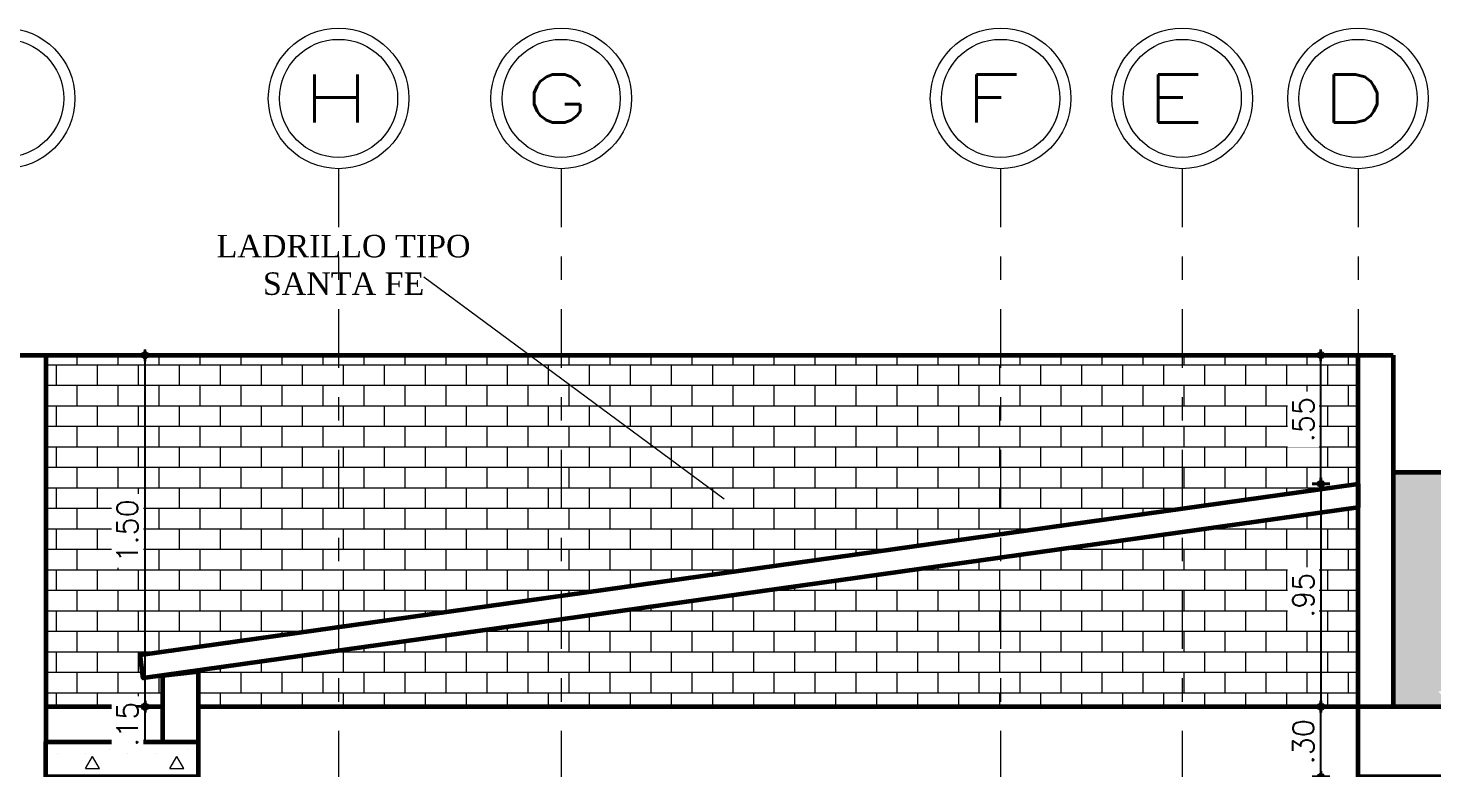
# Model space of a CAD drawing. Header units: metres. Extents: x -50 to 76, y -61 to 14.
# Drawn here: x 27.53 to 33.52, y -48.01 to -44.85 of the extents above; entities that cross this region are included whole.
import ezdxf

# ---------------------------------------------------------------- set-up
doc = ezdxf.new("R2010")
doc.units = ezdxf.units.M
doc.header["$MEASUREMENT"] = 0
doc.set_wipeout_variables(frame=1)
for name, pattern in [('CENTERX2', [4, 2.5, -0.5, 0.5, -0.5]), ('DASHDOT2', [0.5, 0.25, -0.125, 0, -0.125]), ('Wipeout_Contour', [1, 0, -1])]:
    doc.linetypes.add(name, pattern=pattern)
for name, color, linetype, lineweight in [('1 ACHURADO PLACAS', 45, 'Continuous', 15), ('1 CALCAS', 255, 'Continuous', 60), ('1 NIVELES', 145, 'Continuous', 18), ('_TXT1', 7, 'Continuous', 0), ('achurados', 251, 'Continuous', 0), ('COTAS', 251, 'Continuous', 35), ('EJES', 251, 'CENTERX2', 0), ('F-PLANO 3', 81, 'Continuous', 20)]:
    doc.layers.add(name, color=color, linetype=linetype, lineweight=lineweight)
doc.layers.add('Nuevo_Estructura - Carga', color=7, linetype='Continuous')
doc.layers.add('TEXT', color=4, linetype='Continuous')
for name, color, linetype, lineweight, true_color in [('Nuevo_Estructura - Carga_Pluma_Nº__169', 7, 'Continuous', 13, 0x68b353), ('Nuevo_Estructura - Carga_Pluma_Nº__29', 7, 'Continuous', 35, 0x3dad99), ('Nuevo_Estructura - Carga_Pluma_Nº__89', 7, 'Continuous', 20, 0x71cebe)]:
    doc.layers.add(name, color=color, linetype=linetype, lineweight=lineweight, true_color=true_color)
doc.styles.add('ARIAL', font='CENTURY.TTF')
doc.styles.add('cotas', font='romans.shx')
doc.styles.add('ROMANS', font='romans', dxfattribs={"width": 0.7})
doc.dimstyles.new('COT-50', dxfattribs={"dimscale": 0.5, "dimtxt": 0.18, "dimasz": 0.05, "dimexe": 0.08, "dimexo": 0.1, "dimgap": 0.06, "dimtad": 1, "dimzin": 4, "dimdsep": 46, "dimtxsty": 'cotas', "dimblk1": 'COTA', "dimblk2": 'COTA', "dimsah": 1, "dimcen": 0.09, "dimse1": 1, "dimse2": 1, "dimclrd": 256, "dimclre": 253, "dimclrt": 14, "dimadec": 0, "dimazin": 0, "dimtfac": 1, "dimtix": 1, "dimtmove": 0, "dimatfit": 3, "dimldrblk": 'COTA', "dimfxl": 1, "dimtfill": 1, "dimtfillclr": 256, "dimtolj": 1, "dimtzin": 12, "dimarcsym": 0})

# ---------------------------------------------------------------- blocks, each defined once
blk = doc.blocks.new('*D887')
at = {"layer": 'COTAS', "lineweight": -2, "transparency": 16777216}
blk.add_line((28.0278, -47.8969), (28.0278, -47.7469), dxfattribs=at)
at = {"layer": 'Defpoints', "color": 0, "transparency": 16777216}
for p in [(27.6039, -47.7469), (27.6039, -47.8969)]:
    blk.add_point(p, dxfattribs=at)
at = {"layer": 'COTAS', "color": 14, "transparency": 16777216, "insert": (27.9528, -47.8219), "char_height": 0.09, "attachment_point": 5, "rotation": 90, "style": 'cotas', "bg_fill": 3, "box_fill_scale": 1.25, "bg_fill_color": 256, "bg_fill_true_color": 13158600, "bg_fill_transparency": 0}
blk.add_mtext('\\A1;.15', dxfattribs=at)
at = {"layer": 'Defpoints', "color": 0, "transparency": 16777216}
blk.add_point((28.0278, -47.7469), dxfattribs=at)
blk = doc.blocks.new('COTA')
for p, q in [((-1, 0), (1, 0)), ((0, 1.5), (0, -1.5))]:
    blk.add_line(p, q)
blk.add_circle((0, 0), 0.5)
blk = doc.blocks.new('*D888')
at = {"layer": 'COTAS', "lineweight": -2, "transparency": 16777216}
blk.add_line((28.0278, -47.7219), (28.0278, -46.2719), dxfattribs=at)
at = {"layer": 'Defpoints', "color": 0, "transparency": 16777216}
for p in [(27.6039, -46.2469), (28.0278, -46.2469), (27.6039, -47.7469)]:
    blk.add_point(p, dxfattribs=at)
at = {"layer": 'COTAS', "lineweight": -2, "transparency": 16777216, "xscale": 0.025, "yscale": 0.025, "zscale": 0.025}
for p, rotation in [((28.0278, -46.2469), 90), ((28.0278, -47.7469), 270)]:
    blk.add_blockref('COTA', p, dxfattribs=dict(at, rotation=rotation))
at = {"layer": 'COTAS', "color": 14, "transparency": 16777216, "insert": (27.9528, -46.9969), "char_height": 0.09, "attachment_point": 5, "rotation": 90, "style": 'cotas', "bg_fill": 3, "box_fill_scale": 1.25, "bg_fill_color": 256, "bg_fill_true_color": 13158600, "bg_fill_transparency": 0}
blk.add_mtext('\\A1;1.50', dxfattribs=at)
blk = doc.blocks.new('*D891')
at = {"layer": 'COTAS', "lineweight": -2, "transparency": 16777216}
blk.add_line((33.0456, -48.0219), (33.0456, -47.7719), dxfattribs=at)
at = {"layer": 'Defpoints', "color": 0, "transparency": 16777216}
for p in [(33.0456, -47.7469), (35.6442, -47.7469), (35.6442, -48.0469)]:
    blk.add_point(p, dxfattribs=at)
at = {"layer": 'COTAS', "lineweight": -2, "transparency": 16777216, "xscale": 0.025, "yscale": 0.025, "zscale": 0.025}
for p, rotation in [((33.0456, -47.7469), 90), ((33.0456, -48.0469), 270)]:
    blk.add_blockref('COTA', p, dxfattribs=dict(at, rotation=rotation))
at = {"layer": 'COTAS', "color": 14, "transparency": 16777216, "insert": (32.9706, -47.8969), "char_height": 0.09, "attachment_point": 5, "rotation": 90, "style": 'cotas', "bg_fill": 3, "box_fill_scale": 1.25, "bg_fill_color": 256, "bg_fill_true_color": 13158600, "bg_fill_transparency": 0}
blk.add_mtext('\\A1;.30', dxfattribs=at)
blk = doc.blocks.new('*D892')
at = {"layer": 'COTAS', "lineweight": -2, "transparency": 16777216}
blk.add_line((33.0456, -46.8209), (33.0456, -47.7219), dxfattribs=at)
at = {"layer": 'Defpoints', "color": 0, "transparency": 16777216}
for p in [(33.2039, -46.7959), (33.0456, -47.7469), (33.2039, -47.7469)]:
    blk.add_point(p, dxfattribs=at)
at = {"layer": 'COTAS', "lineweight": -2, "transparency": 16777216, "xscale": 0.025, "yscale": 0.025, "zscale": 0.025}
for p, rotation in [((33.0456, -46.7959), 90), ((33.0456, -47.7469), 270)]:
    blk.add_blockref('COTA', p, dxfattribs=dict(at, rotation=rotation))
at = {"layer": 'COTAS', "color": 14, "transparency": 16777216, "insert": (32.9706, -47.2714), "char_height": 0.09, "attachment_point": 5, "rotation": 90, "style": 'cotas', "bg_fill": 3, "box_fill_scale": 1.25, "bg_fill_color": 256, "bg_fill_true_color": 13158600, "bg_fill_transparency": 0}
blk.add_mtext('\\A1;.95', dxfattribs=at)
blk = doc.blocks.new('*D893')
at = {"layer": 'COTAS', "lineweight": -2, "transparency": 16777216}
blk.add_line((33.0456, -46.7709), (33.0456, -46.2719), dxfattribs=at)
at = {"layer": 'Defpoints', "color": 0, "transparency": 16777216}
for p in [(33.0456, -46.2469), (33.2039, -46.2469), (33.2039, -46.7959)]:
    blk.add_point(p, dxfattribs=at)
at = {"layer": 'COTAS', "lineweight": -2, "transparency": 16777216, "xscale": 0.025, "yscale": 0.025, "zscale": 0.025}
for p, rotation in [((33.0456, -46.2469), 90), ((33.0456, -46.7959), 270)]:
    blk.add_blockref('COTA', p, dxfattribs=dict(at, rotation=rotation))
at = {"layer": 'COTAS', "color": 14, "transparency": 16777216, "insert": (32.9706, -46.5214), "char_height": 0.09, "attachment_point": 5, "rotation": 90, "style": 'cotas', "bg_fill": 3, "box_fill_scale": 1.25, "bg_fill_color": 256, "bg_fill_true_color": 13158600, "bg_fill_transparency": 0}
blk.add_mtext('\\A1;.55', dxfattribs=at)
blk = doc.blocks.new('*D897')
at = {"layer": 'COTAS', "lineweight": -2, "transparency": 16777216}
blk.add_line((35.9745, -47.7219), (35.9745, -46.7719), dxfattribs=at)
at = {"layer": 'Defpoints', "color": 0, "transparency": 16777216}
for p in [(33.3539, -46.7469), (35.9745, -46.7469), (35.6442, -47.7469)]:
    blk.add_point(p, dxfattribs=at)
at = {"layer": 'COTAS', "lineweight": -2, "transparency": 16777216, "xscale": 0.025, "yscale": 0.025, "zscale": 0.025}
for p, rotation in [((35.9745, -46.7469), 90), ((35.9745, -47.7469), 270)]:
    blk.add_blockref('COTA', p, dxfattribs=dict(at, rotation=rotation))
at = {"layer": 'COTAS', "color": 14, "transparency": 16777216, "insert": (35.8995, -47.2469), "char_height": 0.09, "attachment_point": 5, "rotation": 90, "style": 'cotas', "bg_fill": 3, "box_fill_scale": 1.25, "bg_fill_color": 256, "bg_fill_true_color": 13158600, "bg_fill_transparency": 0}
blk.add_mtext('\\A1;1.00', dxfattribs=at)

msp = doc.modelspace()

# ---------------------------------------------------------------- hatches: boundary and pattern name
at = {"layer": 'Nuevo_Estructura - Carga_Pluma_Nº__169', "linetype": 'Continuous', "lineweight": 13, "true_color": 0x68b353}
h = msp.add_hatch(dxfattribs=at)
h.set_pattern_fill('HORMIGÓN_ARMADO', color=85, style=0, pattern_type=2)
h.set_pattern_definition([(0, (28.8539, -54.24685), (0, 0.62354), [0.06, -0.3]), (0, (29.0339, -53.9351), (0, 0.62354), [0.06, -0.3]), (60, (28.8539, -54.24685), (-0.54, 0.31177), [0.06, -0.3]), (60, (29.2139, -54.24685), (-0.54, 0.31177), [0.06, -0.3]), (120, (28.9139, -54.24685), (0.54, 0.31177), [0.06, -0.3]), (120, (29.2739, -54.24685), (0.54, 0.31177), [0.06, -0.3]), (0, (28.85388, -54.18685), (0, 0.12), [0, -0.12, 0, -0.18]), (45, (28.91388, -54.18685), (-0.0848528, 0.0848528), [0, -0.09, 0, -0.15])])
h.paths.add_polyline_path([(35.6442, -48.0469), (35.6442, -47.7469), (33.2039, -47.7469), (33.2039, -48.0469)])

# ---------------------------------------------------------------- linework, layer by layer
at = {"layer": '1 ACHURADO PLACAS'}
for p, q in [((27.6539, -47.9469), (27.6539, -47.9469)), ((27.7739, -47.9469), (27.7739, -47.9469)), ((27.8744, -47.929), (27.8744, -47.929)), ((27.9539, -47.9469), (27.9539, -47.9469)), ((28.0739, -47.9469), (28.0739, -47.9469)), ((28.2138, -47.929), (28.2138, -47.929)), ((28.2539, -47.9469), (28.2539, -47.9469)), ((27.7739, -48.0115), (27.8039, -47.9595)), ((27.7739, -48.0115), (27.8339, -48.0115)), ((27.8339, -48.0115), (27.8039, -47.9595)), ((27.8108, -47.9926), (27.8108, -47.9926)), ((28.1339, -48.0115), (28.1639, -47.9595)), ((28.1339, -48.0115), (28.1939, -48.0115)), ((28.1502, -47.9926), (28.1502, -47.9926)), ((28.1939, -48.0115), (28.1639, -47.9595))]:
    msp.add_line(p, q, dxfattribs=at)
at = {"layer": '1 CALCAS'}
for p, q in [((27.6039, -46.2469), (33.2039, -46.2469)), ((33.2039, -46.2469), (33.3539, -46.2469))]:
    msp.add_line(p, q, dxfattribs=at)
msp.add_lwpolyline([(33.2039, -46.7959), (33.2039, -46.8969), (28.0203, -47.6254), (28.0064, -47.5263), (33.2039, -46.7959)], dxfattribs=at)
at = {"layer": '1 NIVELES'}
msp.add_line((29.2181, -45.9117), (30.4991, -46.8604), dxfattribs=at)
at = {"layer": 'achurados', "color": 251, "linetype": 'ByBlock'}
for centre in [(27.4289, -45.1507), (28.8539, -45.1507), (29.8039, -45.1507), (31.6789, -45.1507), (32.4539, -45.1507), (33.2039, -45.1507)]:
    msp.add_circle(centre, 0.3, dxfattribs=at)
at = {"layer": 'EJES', "linetype": 'DASHDOT2'}
for p, q in [((28.8539, -45.4507), (28.8539, -55.6003)), ((29.8039, -45.4507), (29.8039, -55.6003)), ((31.6789, -45.4507), (31.6789, -55.6003)), ((32.4539, -45.4507), (32.4539, -55.6003))]:
    msp.add_line(p, q, dxfattribs=at)
at = {"layer": 'F-PLANO 3', "color": 1, "linetype": 'ByBlock'}
for centre in [(27.4289, -45.1507), (28.8539, -45.1507), (29.8039, -45.1507), (31.6789, -45.1507), (32.4539, -45.1507), (33.2039, -45.1507)]:
    msp.add_circle(centre, 0.252, dxfattribs=at)

# ---------------------------------------------------------------- texts
at = {"layer": '_TXT1', "style": 'ROMANS', "width": 1.5}
for s, p in [('H', (28.6988, -45.2536)), ('G', (29.6488, -45.2536)), ('F', (31.5238, -45.2536)), ('E', (32.2988, -45.2536)), ('D', (33.0488, -45.2536))]:
    msp.add_text(s, height=0.2042, dxfattribs=at).set_placement(p)
at = {"layer": 'TEXT', "insert": (28.8751, -45.7333), "char_height": 0.096, "width": 1.681384, "attachment_point": 2, "style": 'ARIAL'}
msp.add_mtext('LADRILLO TIPO \\PSANTA FE ', dxfattribs=at)

# ---------------------------------------------------------------- wipeouts: each hides what was drawn before it
at = {"color": 254, "linetype": 'Wipeout_Contour', "lineweight": 0, "ltscale": 26.120418}
msp.add_wipeout([(27.6039, -47.7469), (27.6039, -47.8969), (28.1039, -47.8969), (28.1039, -47.7469)], dxfattribs=at).dxf.layer = 'Nuevo_Estructura - Carga'

# ---------------------------------------------------------------- next in the draw order: linework, layer by layer
at = {"layer": '1 ACHURADO PLACAS'}
for p, q in [((27.7259, -47.9077), (27.7259, -47.9077)), ((28.0654, -47.9077), (28.0654, -47.9077))]:
    msp.add_line(p, q, dxfattribs=at)
at = {"layer": '1 CALCAS'}
msp.add_line((27.6039, -47.7469), (28.1039, -47.7469), dxfattribs=at)
for points in [[(27.4539, -47.7469), (27.4539, -46.2469), (27.6039, -46.2469), (27.6039, -47.8969)], [(28.1039, -47.8969), (28.1039, -47.6136), (28.2539, -47.5969), (28.2539, -47.8969)]]:
    msp.add_lwpolyline(points, dxfattribs=at)
msp.add_lwpolyline([(27.6039, -47.8969), (28.2539, -47.8969), (28.2539, -48.0469), (27.6039, -48.0469)], close=True, dxfattribs=at)
at = {"layer": 'Nuevo_Estructura - Carga_Pluma_Nº__89', "color": 123, "linetype": 'Continuous', "lineweight": 20, "true_color": 0x71cebe}
msp.add_line((27.6039, -47.7469), (28.1039, -47.7469), dxfattribs=at)

# ---------------------------------------------------------------- next in the draw order: wipeouts: each hides what was drawn before it
at = {"color": 254, "linetype": 'Wipeout_Contour', "lineweight": 0, "ltscale": 33.890508}
msp.add_wipeout([(35.6442, -48.0469), (35.6442, -47.7469), (33.2039, -47.7469), (33.2039, -48.0469)], dxfattribs=at).dxf.layer = 'Nuevo_Estructura - Carga'

# ---------------------------------------------------------------- next in the draw order: hatches: boundary and pattern name
at = {"layer": '1 ACHURADO PLACAS'}
h = msp.add_hatch(dxfattribs=at)
h.set_pattern_fill('BRICK', color=256, scale=0.35)
h.paths.add_polyline_path([(28.8539, -46.2469), (27.6039, -46.2469), (27.6039, -47.7469), (28.1039, -47.7469), (28.1039, -47.6136), (28.0203, -47.6254), (28.0064, -47.5263), (28.8539, -47.4072)])
h.paths.add_polyline_path([(29.8039, -46.2469), (28.8539, -46.2469), (28.8539, -47.4072), (29.8039, -47.2737)])
h.paths.add_polyline_path([(28.8539, -47.5082), (28.1039, -47.6136), (28.2539, -47.5969), (28.2539, -47.7469), (28.8539, -47.7469)], flags=17)
h.paths.add_polyline_path([(29.8039, -47.3747), (28.8539, -47.5082), (28.8539, -47.7469), (29.8039, -47.7469)])
h.paths.add_polyline_path([(31.6789, -46.2469), (29.8039, -46.2469), (29.8039, -47.2737), (31.6789, -47.0102)])
h.paths.add_polyline_path([(31.6789, -47.1112), (29.8039, -47.3747), (29.8039, -47.7469), (31.6789, -47.7469)])
h.paths.add_polyline_path([(32.4539, -46.2469), (31.6789, -46.2469), (31.6789, -47.0102), (32.4539, -46.9013)])
h.paths.add_polyline_path([(32.4539, -47.0023), (31.6789, -47.1112), (31.6789, -47.7469), (32.4539, -47.7469)])
h.paths.add_polyline_path([(33.2039, -46.2469), (32.4539, -46.2469), (32.4539, -46.9013), (33.2039, -46.7959)])
h.paths.add_polyline_path([(33.2039, -46.8969), (32.4539, -47.0023), (32.4539, -47.7469), (33.2039, -47.7469)])
h.paths.add_polyline_path([(33.0381, -46.636), (33.0381, -46.4067), (32.9031, -46.4067), (32.9031, -46.636)], flags=24)
h.paths.add_polyline_path([(33.0381, -47.386), (33.0381, -47.1567), (32.9031, -47.1567), (32.9031, -47.386)], flags=24)
h = msp.add_hatch(dxfattribs=at)
h.set_pattern_fill('AR-RSHKE', color=256, scale=0.008, angle=90)
h.paths.add_polyline_path([(34.5289, -46.7469), (33.3539, -46.7469), (33.3539, -47.7469), (33.6108, -47.7469), (33.5455, -47.6818), (33.6762, -47.6818), (33.6108, -47.7469), (34.5289, -47.7469)])
h.paths.add_polyline_path([(35.4789, -46.7469), (34.5289, -46.7469), (34.5289, -47.7469), (35.4789, -47.7469)])
h.paths.add_polyline_path([(36.9289, -46.7469), (35.4789, -46.7469), (35.4789, -47.7469), (35.6442, -47.7469), (35.6442, -48.0469), (35.4789, -48.0469), (35.4789, -48.7969), (36.2539, -48.7969), (36.2539, -54.2469), (36.9289, -54.2469)])
h.paths.add_polyline_path([(37.6039, -46.7469), (36.983, -46.7469), (36.9289, -47.2693), (36.9289, -54.2469), (37.6039, -54.2469)])
h.paths.add_polyline_path([(35.4789, -48.0469), (34.6039, -48.0469), (34.6039, -48.7469), (34.5289, -48.7469), (34.5289, -48.7969), (35.4789, -48.7969)])
h.paths.add_polyline_path([(34.4539, -48.0469), (33.3539, -48.0469), (33.3539, -51.2969), (33.3539, -54.2469), (34.1539, -54.2469), (34.1539, -48.7969), (34.5289, -48.7969), (34.5289, -48.7469), (34.4539, -48.7469)])
h.paths.add_polyline_path([(33.5253, -47.688), (34.281, -47.6871), (34.2808, -47.4745), (33.5251, -47.4753)], flags=24)
h.paths.add_polyline_path([(34.3326, -47.5998), (35.5431, -47.5998), (35.5431, -47.27), (34.3326, -47.27)], flags=9)

# ---------------------------------------------------------------- next in the draw order: linework, layer by layer
at = {"layer": '1 CALCAS'}
for p, q in [((33.2039, -47.7469), (33.2039, -46.2469)), ((33.3539, -46.2469), (33.3539, -47.7469)), ((28.2539, -47.7469), (33.2039, -47.7469))]:
    msp.add_line(p, q, dxfattribs=at)
msp.add_lwpolyline([(37.6039, -54.2469), (37.6039, -46.7469), (33.3539, -46.7469)], dxfattribs=at)
msp.add_lwpolyline([(33.2039, -47.7469), (35.6442, -47.7469), (35.6442, -48.0469), (33.2039, -48.0469)], close=True, dxfattribs=at)
at = {"layer": 'EJES', "linetype": 'DASHDOT2'}
msp.add_line((33.2039, -45.4507), (33.2039, -55.6003), dxfattribs=at)
at = {"layer": 'Nuevo_Estructura - Carga_Pluma_Nº__29', "color": 135, "linetype": 'Continuous', "lineweight": 35, "true_color": 0x3dad99}
for p, q in [((33.2039, -47.7469), (33.2039, -48.0269)), ((33.3539, -47.7469), (33.2039, -47.7469)), ((35.6442, -47.7469), (33.3539, -47.7469))]:
    msp.add_line(p, q, dxfattribs=at)
at = {"layer": 'Nuevo_Estructura - Carga_Pluma_Nº__89', "color": 123, "linetype": 'Continuous', "lineweight": 20, "true_color": 0x71cebe}
msp.add_line((28.2539, -47.7469), (33.2039, -47.7469), dxfattribs=at)

# ---------------------------------------------------------------- next in the draw order: dimensions: what is measured, and where the dimension line sits
at = {"layer": 'COTAS'}
for base, p1, p2, picture, middle in [((28.0278, -47.7469), (27.6039, -47.8969), (27.6039, -47.7469), '*D887', (27.9528, -47.8219)), ((33.0456, -47.7469), (35.6442, -48.0469), (35.6442, -47.7469), '*D891', (32.9706, -47.8969))]:
    dim = msp.add_linear_dim(base=base, p1=p1, p2=p2, angle=90, dimstyle='COT-50', dxfattribs=at)
    dim.commit()
    dim.dimension.update_dxf_attribs({"geometry": picture, "text_midpoint": middle})

# ---------------------------------------------------------------- next in the draw order: dimensions: what is measured, and where the dimension line sits
for base, p1, p2, picture, middle in [((28.0278, -46.2469), (27.6039, -47.7469), (27.6039, -46.2469), '*D888', (27.9528, -46.9969)), ((35.9745, -46.7469), (35.6442, -47.7469), (33.3539, -46.7469), '*D897', (35.8995, -47.2469)), ((33.0456, -47.7469), (33.2039, -46.7959), (33.2039, -47.7469), '*D892', (32.9706, -47.2714))]:
    dim = msp.add_linear_dim(base=base, p1=p1, p2=p2, angle=90, dimstyle='COT-50', dxfattribs=at)
    dim.commit()
    dim.dimension.update_dxf_attribs({"geometry": picture, "text_midpoint": middle})

# ---------------------------------------------------------------- next in the draw order: dimensions: what is measured, and where the dimension line sits
dim = msp.add_linear_dim(base=(33.0456, -46.2469), p1=(33.2039, -46.7959), p2=(33.2039, -46.2469), angle=90, dimstyle='COT-50', dxfattribs=at)
dim.commit()
dim.dimension.update_dxf_attribs({"geometry": '*D893', "text_midpoint": (32.9706, -46.5214)})

doc.saveas('drawing.dxf')
